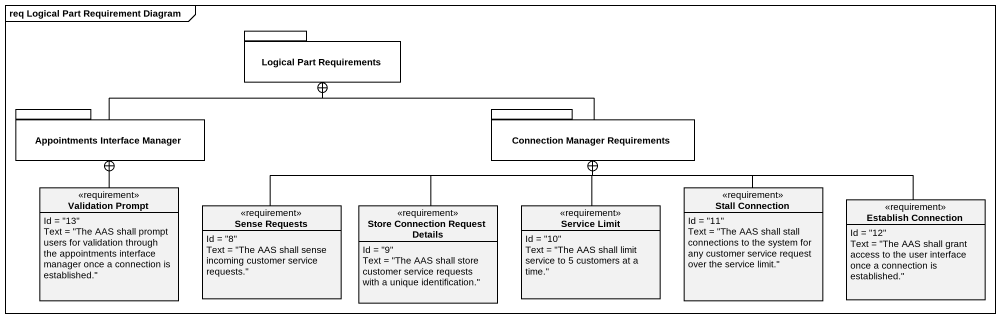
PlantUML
@startuml
mainframe req Logical Part Requirement Diagram
hide circle
hide empty members
package "Logical Part Requirements" as Logical_Part_Requirements {
}
package "Appointments Interface Manager" as Appointments_Interface {
}
package "Connection Manager Requirements" as Connection_Manager {
}
class "Validation Prompt" as Validation_Prompt <<requirement>> {
  Id = "13"
  Text = "The AAS shall prompt users for validation through the appointments interface manager once a connection is established."
}
class "Stall Connection" as Stall_Connection <<requirement>> {
  Id = "11"
  Text = "The AAS shall stall connections to the system for any customer service request over the service limit."
}
class "Establish Connection" as Establish_Connection <<requirement>> {
  Id = "12"
  Text = "The AAS shall grant access to the user interface once a connection is established."
}
class "Sense Requests" as Sense_Requests <<requirement>> {
  Id = "8"
  Text = "The AAS shall sense incoming customer service requests."
}
class "Store Connection Request Details" as Store_Connection_Request <<requirement>> {
  Id = "9"
  Text = "The AAS shall store customer service requests with a unique identification."
}
class "Service Limit" as Service_Limit <<requirement>> {
  Id = "10"
  Text = "The AAS shall limit service to 5 customers at a time."
}
Appointments_Interface -right-+ Logical_Part_Requirements
Connection_Manager -left-+ Logical_Part_Requirements
Validation_Prompt -up-+ Appointments_Interface
Stall_Connection -up-+ Connection_Manager
Establish_Connection -left-+ Connection_Manager
Sense_Requests -right-+ Connection_Manager
Store_Connection_Request -up-+ Connection_Manager
Service_Limit -up-+ Connection_Manager
@enduml
